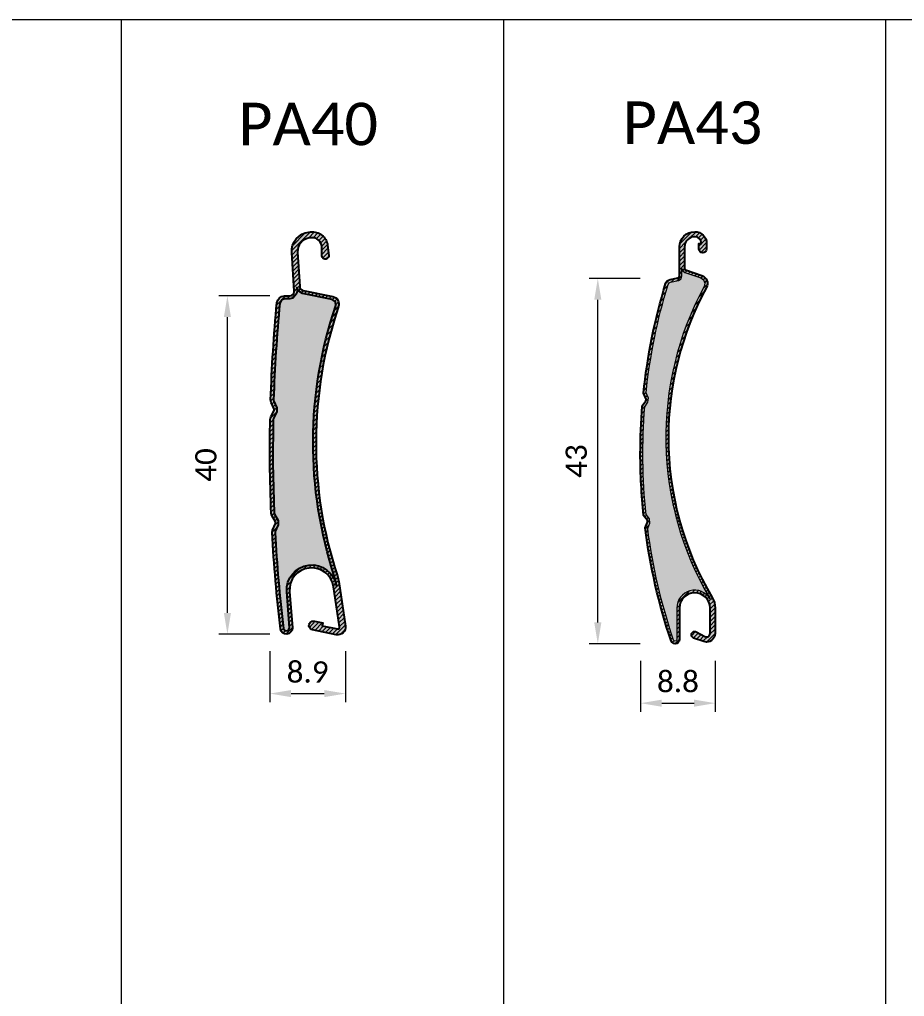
# Model space of a CAD drawing. Header units: millimetres. Extents: x 0 to 7790, y 0 to 17467.
# Drawn here: x 123.1 to 227.2, y 16808.5 to 16923.5 of the extents above; entities that cross this region are included whole.
import ezdxf

# ---------------------------------------------------------------- set-up
doc = ezdxf.new("R2010")
doc.units = ezdxf.units.MM
doc.header["$PDMODE"] = 35
doc.layers.get('0').update_dxf_attribs({"lineweight": 15})
for name, color, linetype, lineweight in [('_MB_kreskowanie_pancerz_0.09', 137, 'Continuous', 9), ('_MB_kreskowanie_profile_0.09', 7, 'Continuous', 9), ('_MB_profile_0.25', 7, 'Continuous', 25), ('_MB_ramka_0.15', 124, 'Continuous', 15), ('_MB_solid', 7, 'Continuous', 9), ('_MB_tekst_0.25', 40, 'Continuous', 25), ('_MB_wymiar_detal_0.09', 94, 'Continuous', 9)]:
    doc.layers.add(name, color=color, linetype=linetype, lineweight=lineweight)
doc.layers.add('_MB_pomocnicze_niedrukowane', color=220, linetype='Continuous', lineweight=15, plot=False)
doc.styles.add('_MB_Calibri_Light_2.5', font='calibril.ttf', dxfattribs={"height": 2.5})
doc.dimstyles.new('_MB_detal', dxfattribs={"dimscale": 10, "dimtxt": 2.5, "dimasz": 2.5, "dimexe": 1, "dimexo": 1, "dimgap": 1.25, "dimtad": 1, "dimdsep": 46, "dimtxsty": '_MB_Calibri_Light_2.5', "dimcen": -2.5, "dimclrd": 256, "dimclre": 256, "dimclrt": 40, "dimazin": 0, "dimtfac": 0.2, "dimtmove": 1, "dimatfit": 1, "dimfxl": 5, "dimfxlon": 1, "dimtolj": 1, "dimlwd": -1, "dimlwe": -1, "dimarcsym": 0})

# ---------------------------------------------------------------- blocks, each defined once
blk = doc.blocks.new('*D496')
at = {"layer": '_MB_wymiar_detal_0.09', "transparency": 16777216}
for p, q in [((152.5114309657079, 16849.17637839852), (152.5114309657079, 16843.17637839852)), ((161.3989398147974, 16849.17637839852), (161.3989398147974, 16843.17637839852)), ((155.0114309657079, 16844.17637839852), (158.8989398147974, 16844.17637839852))]:
    blk.add_line(p, q, dxfattribs=at)
for points in [[(155.0114309657079, 16844.59304506519), (155.0114309657079, 16843.75971173185), (152.5114309657079, 16844.17637839852)], [(158.8989398147974, 16844.59304506519), (158.8989398147974, 16843.75971173185), (161.3989398147974, 16844.17637839852)]]:
    blk.add_solid(points, dxfattribs=at)
at = {"layer": 'Defpoints', "color": 0, "transparency": 16777216}
for p in [(152.5114309657079, 16871.50996650798), (161.3989398147974, 16851.90135588568), (161.3989398147974, 16844.17637839852)]:
    blk.add_point(p, dxfattribs=at)
at = {"layer": '_MB_wymiar_detal_0.09', "color": 40, "transparency": 16777216, "insert": (156.9551853902526, 16846.70330147544), "char_height": 2.5, "attachment_point": 5, "style": '_MB_Calibri_Light_2.5'}
blk.add_mtext('8.9', dxfattribs=at)
blk = doc.blocks.new('*D497')
at = {"layer": '_MB_wymiar_detal_0.09', "transparency": 16777216}
for p, q in [((152.514068491038, 16890.99366918166), (146.514068491038, 16890.99366918166)), ((147.514068491038, 16853.67637839853), (147.514068491038, 16888.49366918166)), ((152.514068491038, 16851.17637839853), (146.514068491038, 16851.17637839853))]:
    blk.add_line(p, q, dxfattribs=at)
for points in [[(147.0974018243713, 16888.49366918166), (147.9307351577046, 16888.49366918166), (147.514068491038, 16890.99366918166)], [(147.0974018243713, 16853.67637839853), (147.9307351577046, 16853.67637839853), (147.514068491038, 16851.17637839853)]]:
    blk.add_solid(points, dxfattribs=at)
at = {"layer": 'Defpoints', "color": 0, "transparency": 16777216}
for p in [(147.514068491038, 16890.99366918166), (154.5429035491694, 16890.99366918166), (154.5203379976306, 16851.17637839853)]:
    blk.add_point(p, dxfattribs=at)
at = {"layer": '_MB_wymiar_detal_0.09', "color": 40, "transparency": 16777216, "insert": (144.9871454134082, 16871.08502379009), "char_height": 2.5, "attachment_point": 5, "rotation": 90, "style": '_MB_Calibri_Light_2.5'}
blk.add_mtext('40', dxfattribs=at)
blk = doc.blocks.new('-PA40')
at = {"layer": '_MB_kreskowanie_pancerz_0.09', "transparency": 33554585}
h = blk.add_hatch(color=256, dxfattribs=at)
h.dxf.hatch_style = 1
edge = h.paths.add_edge_path()
edge.add_line((1.247171620134395, -5.468389109175405), (1.208176572765296, -5.016909871084863))
edge.add_line((1.208176572765296, -5.016909871083953), (0.8434639947936375, -4.747951042237219))
edge.add_line((0.8434639947936375, -4.747951042238128), (-2.655418279735386, -3.999203565890639))
edge.add_line((-2.655418279735386, -3.999203565889729), (-3.089329515480131, -3.758127057694765))
edge.add_line((-3.089329515478312, -3.758127057694765), (-3.314602619073412, -3.315804921570816))
edge.add_line((-3.314602619075231, -3.315804921570816), (-3.292998279734093, -3.727903565865745))
edge.add_line((-3.292998279734093, -3.727903565865745), (-3.344319683665162, -4.066610605488677))
edge.add_line((-3.344319683663343, -4.066610605488677), (-3.575294295829735, -4.310001855785686))
edge.add_line((-3.575294295831554, -4.31000185578614), (-3.806268907997946, -4.553393106083149))
edge.add_line((-3.806268907997946, -4.553393106083604), (-4.14182727973639, -4.622363565894375))
edge.add_line((-4.14182727973639, -4.622363565894375), (-4.77792727974338, -4.622368565894249))
edge.add_line((-4.77792727974338, -4.622368565893339), (-5.145856706540144, -4.763559327423536))
edge.add_line((-5.145856706541963, -4.763559327423536), (-5.324884983579949, -5.114637339081035))
edge.add_arc((173.3326985460553, -23.97174422324315), 179.6500003692964, 173.9748035631863, 177.6217036117138)
edge.add_line((-6.16255506633388, -16.51677518829365), (-6.131352644697472, -16.6764203777584))
edge.add_line((-6.131352644699291, -16.67642037775749), (-5.78011627973865, -17.44727156589397))
edge.add_line((-5.780116279736831, -17.44727156589397), (-5.788702621399352, -17.6925411238376))
edge.add_line((-5.788702621401171, -17.69254112383805), (-5.797288963063693, -17.93781068178168))
edge.add_line((-5.797288963061874, -17.93781068178123), (-6.201667119254125, -18.6823882703975))
edge.add_line((-6.201667119254125, -18.6823882703975), (-6.243956599490048, -18.83942966805706))
edge.add_arc((175.026522697859, -24.00039850890789), 181.3439336290791, 178.3691670378985, 179.9939354122008)
edge.add_arc((173.3360783524913, -23.98117513358193), 179.6534882678601, 180.0000091402004, 181.8677726503278)
edge.add_line((-6.221961228677173, -29.83662290279972), (-6.191319279741947, -29.94864256588608))
edge.add_line((-6.191319279741947, -29.94864256588517), (-5.77255877396783, -30.71259821963395))
edge.add_line((-5.77255877396783, -30.71259821963395), (-5.763018026855207, -30.95783289276415))
edge.add_line((-5.763018026853388, -30.95783289276551), (-5.753477466067125, -31.20306797907551))
edge.add_line((-5.753477466067125, -31.20306797907415), (-6.111497145378962, -31.9969752679508))
edge.add_line((-6.111497145380781, -31.99697526795171), (-6.133342521648956, -32.11106145046664))
edge.add_arc((173.3325574054434, -23.98133714804135), 179.6499419812727, 182.593699800166, 186.2143261239107)
edge.add_line((-5.261748752554922, -43.42807111078491), (-5.056958985370715, -43.71194804685834))
edge.add_line((-5.05695898536942, -43.7119480468582), (-4.882604960537352, -43.69671929732832))
edge.add_line((-4.882604960539538, -43.69671929732976), (-4.708250935098055, -43.68149054774666))
edge.add_line((-4.708250935096657, -43.68149054774494), (-4.555776518709028, -43.36640878704615))
edge.add_line((-4.555776518709536, -43.36640878704657), (-4.835558642616888, -39.1195694510443))
edge.add_arc((-1.891939279739745, -38.92564356589537), 2.95000037329343, 8.520843529482079, 183.7692039379327, ccw=False)
edge.add_line((1.025499067893179, -38.48854438929175), (0.9545046032380924, -38.00061956201444))
edge.add_arc((-2.865738674296153, -38.56250850834658), 3.861344051955426, 8.367184816592141, 17.45280807731089)
edge.add_arc((48.77857672026585, -22.07826656589805), 50.34999999920794, 160.7380022303943, 197.721600625842, ccw=False)
at = {"layer": '_MB_kreskowanie_profile_0.09', "transparency": 33554687}
h = blk.add_hatch(dxfattribs=at)
h.set_pattern_fill('JIS_WOOD', color=256, scale=0.5)
h.set_pattern_definition([(45.00000000000001, (0.1046649584332044, -0.007421974712087831), (-0.2499999995804921, 0.2499999995804922), [])])
edge = h.paths.add_edge_path(flags=16)
edge.add_line((-3.089329515478312, -3.758127057694765), (-3.314602619073412, -3.315804921570816))
edge.add_line((-3.314602619075231, -3.315804921570816), (-3.292998279734093, -3.727903565898487))
edge.add_line((-3.292998279734093, -3.727903565898487), (-3.344319683665162, -4.066610605488677))
edge.add_line((-3.344319683663343, -4.066610605488677), (-3.806268907996127, -4.553393106082694))
edge.add_line((-3.806268907997946, -4.553393106083604), (-4.14182727973639, -4.622363565894375))
edge.add_line((-4.14182727973639, -4.622363565894375), (-4.777927279739743, -4.622368565894249))
edge.add_line((-4.777927279739743, -4.622368565893339), (-5.145856706540144, -4.763559327423536))
edge.add_line((-5.145856706541963, -4.763559327423536), (-5.324884983579977, -5.114637339081128))
edge.add_arc((173.3326985460517, -23.97174422324224), 179.6500003692924, 173.9748035631864, 177.6217036117139)
edge.add_line((-6.16255506633388, -16.51677518829365), (-6.131352644697472, -16.6764203777584))
edge.add_line((-6.131352644699291, -16.67642037775749), (-5.78011627973865, -17.44727156589397))
edge.add_line((-5.780116279736831, -17.44727156589397), (-5.797288963061874, -17.93781068178123))
edge.add_line((-5.797288963061874, -17.93781068178123), (-6.201667279736284, -18.68238856589323))
edge.add_line((-6.201667279736284, -18.68238856589323), (-6.24395659948641, -18.83942966805625))
edge.add_line((-6.243956599488229, -18.83942966805625), (-6.317409915363896, -23.98120379292686))
edge.add_line((-6.317409915362077, -23.98120379292686), (-6.221961228671717, -29.8366229027979))
edge.add_line((-6.221961228673536, -29.83662290279881), (-6.191319279738309, -29.94864256589517))
edge.add_line((-6.191319279738309, -29.94864256589426), (-5.77255877396783, -30.71259821963395))
edge.add_line((-5.77255877396783, -30.71259821963395), (-5.753477279742583, -31.20306756589434))
edge.add_line((-5.753477279742583, -31.20306756589434), (-6.111497145380781, -31.99697526795626))
edge.add_line((-6.111497145380781, -31.99697526795717), (-6.133342521648956, -32.11106145046688))
edge.add_arc((173.332557415104, -23.98133714729738), 179.6499419909556, 182.5936998002637, 186.2143261238132)
edge.add_line((-5.261748752554922, -43.42807111078491), (-5.056958985371239, -43.7119480468582))
edge.add_line((-5.05695898536942, -43.7119480468582), (-4.708250935094838, -43.68149054774494))
edge.add_line((-4.708250935096657, -43.68149054774494), (-4.555776518709536, -43.36640878704657))
edge.add_line((-4.555776518709536, -43.36640878704657), (-4.835558669687089, -39.11956904012095))
edge.add_arc((-1.891939279739745, -38.92564356589537), 2.950000373292716, 8.520843529483614, 183.7691959395585, ccw=False)
edge.add_line((1.025499067893179, -38.48854438929175), (0.956223720260823, -38.01243456589418))
edge.add_line((0.956223720262642, -38.01243456589418), (0.899328461229743, -37.70562616370444))
edge.add_line((0.899328461227924, -37.70562616370444), (0.8178457202611753, -37.40441356589417))
edge.add_arc((48.77857672026221, -22.07826656590078), 50.34999999920398, 160.73800223039, 197.7216006263361, ccw=False)
edge.add_line((1.247171620134395, -5.468389109175405), (1.208176572765296, -5.016909871084863))
edge.add_line((1.208176572765296, -5.016909871083953), (0.8434639947936375, -4.747951042237219))
edge.add_line((0.8434639947936375, -4.747951042238128), (-2.655418279735386, -3.999203565890639))
edge.add_line((-2.655418279735386, -3.999203565889729), (-3.089329515480131, -3.758127057694765))
edge = h.paths.add_edge_path()
edge.add_arc((-1.584027279741349, 0.9207424341075239), 2.299999955524914, 96.00079000624629, 183.0009900062469, ccw=False)
edge.add_line((-1.82447427974148, 3.20813943410667), (-1.625576994292715, 3.229048097573468))
edge.add_arc((-1.437394279741056, 1.438911434107467), 1.800000557761376, 6.0005987685257764, 96.00100571509319, ccw=False)
edge.add_line((0.3527437202592409, 1.627081434106913), (0.4781902299055218, 0.4336559384892096))
edge.add_arc((0.08038172026135726, 0.3918404341075075), 0.4000001834412311, -179.03967821352933, 6.000590502323007, ccw=False)
edge.add_line((-0.3195622797411488, 0.385136434107153), (-0.3375022318377887, 1.455312286529988))
edge.add_arc((-1.437375279740081, 1.438547434106113), 1.100000809899194, 0.8732652464585171, 95.92069094432789)
edge.add_line((-1.550842279741119, 2.532680434106624), (-1.749780393076435, 2.512049527135787))
edge.add_arc((-1.58473227973991, 0.9205844341058764), 1.600000631889946, 95.92088033522079, 182.9208777118708)
edge.add_line((-3.182654279740746, 0.8390534341060629), (-2.976898471692039, -3.193501151738929))
edge.add_arc((-2.477548279739494, -3.168022565894717), 0.4999997725398149, 182.9208972174424, 257.921121718757)
edge.add_line((-2.582177279738971, -3.656952565894244), (0.9167041243163112, -4.405699998994351))
edge.add_arc((0.7283715336270689, -5.285774334083726), 0.8999999999997318, -19.263400220045014, 77.92110186162512, ccw=False)
edge.add_arc((48.77857672026403, -22.07826656589168), 50.00000013588753, 160.7365997799677, 197.7215996958464)
edge.add_arc((-2.898348083255769, -38.56992793645077), 4.244673640497148, 8.204283562065427, 17.43850551134568, ccw=False)
edge.add_line((1.30288372026007, -37.96420056589432), (2.033282292844888, -43.21363055619531))
edge.add_arc((1.141869720260729, -43.33766056589411), 0.8999998988159781, -102.07866575120022, 7.921205932331418, ccw=False)
edge.add_line((0.9535407202583883, -44.21773556589505), (-1.827203279741298, -43.62267756589517))
edge.add_arc((-1.724206459157358, -43.10783183745025), 0.5250471113604176, 77.15570588420678, 258.6871061494441, ccw=False)
edge.add_line((-1.60748727974169, -42.59592256589531), (-0.6296252797383203, -42.80517456589496))
edge.add_line((-0.6296252797383204, -42.80517456589496), (-0.702448526308217, -43.1454873674702))
edge.add_line((-0.702448526306398, -43.14548736747111), (1.109672720260278, -43.53069856589627))
edge.add_arc((1.151258720257829, -43.33507056589588), 0.1999992744487775, 257.9988833376997, 367.9988987140758)
edge.add_line((1.349312150488913, -43.30723985347322), (0.6827647202608204, -38.56384256589536))
edge.add_arc((-1.891939279739745, -38.92564356589537), 2.600000125234573, 7.998907805961252, 183.7692078059618)
edge.add_line((-4.486315452490089, -39.09656145692952), (-4.206533693482925, -43.34340073294425))
edge.add_arc((-4.909420630367094, -43.38970689323651), 0.7044106093198149, -173.78567500693396, 3.7691967321895277, ccw=False)
edge.add_arc((173.3655796377916, -23.97880424195864), 180.0330443027295, 182.5940293491664, 186.2139898667032, ccw=False)
edge.add_line((-6.482983279738619, -32.12689956589838), (-6.430555279739565, -31.85309356589369))
edge.add_line((-6.430555279739565, -31.8530935658946), (-6.072535279739895, -31.05918556589495))
edge.add_line((-6.072535279739895, -31.05918556589404), (-6.079474279738861, -30.88083356589505))
edge.add_line((-6.079474279737042, -30.88083356589505), (-6.498234279737517, -30.11687756589436))
edge.add_line((-6.498234279737517, -30.11687756589436), (-6.571774309606553, -29.84803065018878))
edge.add_arc((173.3325897199575, -23.98120356594609), 179.9999996025517, 180.0000001617131, 181.8677998700856, ccw=False)
edge.add_arc((157.0442824929996, -23.74350584380591), 163.7118649363262, 178.2799173260247, 180.0831895121181, ccw=False)
edge.add_line((-6.593813948906245, -18.8294328081729), (-6.509235279741915, -18.51534956589421))
edge.add_line((-6.509235279740096, -18.51534956589512), (-6.104856279740488, -17.77077156589803))
edge.add_line((-6.104856279742307, -17.77077156589803), (-6.098611279741817, -17.59239356589842))
edge.add_line((-6.098611279739998, -17.59239356589751), (-6.449848851782008, -16.82154275112953))
edge.add_line((-6.449848851783827, -16.82154275112953), (-6.512254039598702, -16.50225123460223))
edge.add_arc((173.3326977202778, -23.97175556588263), 180.0000004679631, 173.9747999378639, 177.6217000187186, ccw=False)
edge.add_arc((-4.782487460086486, -5.167297021006561), 0.8949400632320667, 89.70817528894628, 174.2670257698509, ccw=False)
edge.add_line((-4.777929279738601, -4.272368565893885), (-4.141829349595355, -4.272364536302121))
edge.add_arc((-4.14183327974024, -3.772363565893102), 0.5000009704243423, 270.0004503604403, 357.000577060119)
edge.add_line((-3.642517279738968, -3.798526565893553), (-3.642518279739306, -3.746226565893267))
edge.add_line((-3.642518279741125, -3.746226565894176), (-3.880873056108612, 0.8003294987775007))
at = {"layer": '_MB_solid', "transparency": 33554687}
h = blk.add_hatch(color=256, dxfattribs=at)
h.dxf.hatch_style = 1
edge = h.paths.add_edge_path(flags=16)
edge.add_line((-3.089329515478312, -3.758127057694765), (-3.314602619073412, -3.315804921570816))
edge.add_line((-3.314602619075231, -3.315804921570816), (-3.292998279734093, -3.727903565898487))
edge.add_line((-3.292998279734093, -3.727903565898487), (-3.344319683665162, -4.066610605488677))
edge.add_line((-3.344319683663343, -4.066610605488677), (-3.806268907996127, -4.553393106082694))
edge.add_line((-3.806268907997946, -4.553393106083604), (-4.14182727973639, -4.622363565894375))
edge.add_line((-4.14182727973639, -4.622363565894375), (-4.777927279739743, -4.622368565894249))
edge.add_line((-4.777927279739743, -4.622368565893339), (-5.145856706540144, -4.763559327423536))
edge.add_line((-5.145856706541963, -4.763559327423536), (-5.324884983579977, -5.114637339081128))
edge.add_arc((173.3326985460517, -23.97174422324224), 179.6500003692924, 173.9748035631864, 177.6217036117139)
edge.add_line((-6.16255506633388, -16.51677518829365), (-6.131352644697472, -16.6764203777584))
edge.add_line((-6.131352644699291, -16.67642037775749), (-5.78011627973865, -17.44727156589397))
edge.add_line((-5.780116279736831, -17.44727156589397), (-5.797288963061874, -17.93781068178123))
edge.add_line((-5.797288963061874, -17.93781068178123), (-6.201667279736284, -18.68238856589323))
edge.add_line((-6.201667279736284, -18.68238856589323), (-6.24395659948641, -18.83942966805625))
edge.add_line((-6.243956599488229, -18.83942966805625), (-6.317409915363896, -23.98120379292686))
edge.add_line((-6.317409915362077, -23.98120379292686), (-6.221961228671717, -29.8366229027979))
edge.add_line((-6.221961228673536, -29.83662290279881), (-6.191319279738309, -29.94864256589517))
edge.add_line((-6.191319279738309, -29.94864256589426), (-5.77255877396783, -30.71259821963395))
edge.add_line((-5.77255877396783, -30.71259821963395), (-5.753477279742583, -31.20306756589434))
edge.add_line((-5.753477279742583, -31.20306756589434), (-6.111497145380781, -31.99697526795626))
edge.add_line((-6.111497145380781, -31.99697526795717), (-6.133342521648956, -32.11106145046688))
edge.add_arc((173.332557415104, -23.98133714729738), 179.6499419909556, 182.5936998002637, 186.2143261238132)
edge.add_line((-5.261748752554922, -43.42807111078491), (-5.056958985371239, -43.7119480468582))
edge.add_line((-5.05695898536942, -43.7119480468582), (-4.708250935094838, -43.68149054774494))
edge.add_line((-4.708250935096657, -43.68149054774494), (-4.555776518709536, -43.36640878704657))
edge.add_line((-4.555776518709536, -43.36640878704657), (-4.835558669687089, -39.11956904012095))
edge.add_arc((-1.891939279739745, -38.92564356589537), 2.950000373292716, 8.520843529483614, 183.7691959395585, ccw=False)
edge.add_line((1.025499067893179, -38.48854438929175), (0.956223720260823, -38.01243456589418))
edge.add_line((0.956223720262642, -38.01243456589418), (0.899328461229743, -37.70562616370444))
edge.add_line((0.899328461227924, -37.70562616370444), (0.8178457202611753, -37.40441356589417))
edge.add_arc((48.77857672026221, -22.07826656590078), 50.34999999920398, 160.73800223039, 197.7216006263361, ccw=False)
edge.add_line((1.247171620134395, -5.468389109175405), (1.208176572765296, -5.016909871084863))
edge.add_line((1.208176572765296, -5.016909871083953), (0.8434639947936375, -4.747951042237219))
edge.add_line((0.8434639947936375, -4.747951042238128), (-2.655418279735386, -3.999203565890639))
edge.add_line((-2.655418279735386, -3.999203565889729), (-3.089329515480131, -3.758127057694765))
edge = h.paths.add_edge_path()
edge.add_arc((-1.584027279741349, 0.9207424341075239), 2.299999955524914, 96.00079000624629, 183.0009900062469, ccw=False)
edge.add_line((-1.82447427974148, 3.20813943410667), (-1.625576994292715, 3.229048097573468))
edge.add_arc((-1.437394279741056, 1.438911434107467), 1.800000557761376, 6.0005987685257764, 96.00100571509319, ccw=False)
edge.add_line((0.3527437202592409, 1.627081434106913), (0.4781902299055218, 0.4336559384892096))
edge.add_arc((0.08038172026135726, 0.3918404341075075), 0.4000001834412311, -179.03967821352933, 6.000590502323007, ccw=False)
edge.add_line((-0.3195622797411488, 0.385136434107153), (-0.3375022318377887, 1.455312286529988))
edge.add_arc((-1.437375279740081, 1.438547434106113), 1.100000809899194, 0.8732652464585171, 95.92069094432789)
edge.add_line((-1.550842279741119, 2.532680434106624), (-1.749780393076435, 2.512049527135787))
edge.add_arc((-1.58473227973991, 0.9205844341058764), 1.600000631889946, 95.92088033522079, 182.9208777118708)
edge.add_line((-3.182654279740746, 0.8390534341060629), (-2.976898471692039, -3.193501151738929))
edge.add_arc((-2.477548279739494, -3.168022565894717), 0.4999997725398149, 182.9208972174424, 257.921121718757)
edge.add_line((-2.582177279738971, -3.656952565894244), (0.9167041243163112, -4.405699998994351))
edge.add_arc((0.7283715336270689, -5.285774334083726), 0.8999999999997318, -19.263400220045014, 77.92110186162512, ccw=False)
edge.add_arc((48.77857672026403, -22.07826656589168), 50.00000013588753, 160.7365997799677, 197.7215996958464)
edge.add_arc((-2.898348083255769, -38.56992793645077), 4.244673640497148, 8.204283562065427, 17.43850551134568, ccw=False)
edge.add_line((1.30288372026007, -37.96420056589432), (2.033282292844888, -43.21363055619531))
edge.add_arc((1.141869720260729, -43.33766056589411), 0.8999998988159781, -102.07866575120022, 7.921205932331418, ccw=False)
edge.add_line((0.9535407202583883, -44.21773556589505), (-1.827203279741298, -43.62267756589517))
edge.add_arc((-1.724206459157358, -43.10783183745025), 0.5250471113604176, 77.15570588420678, 258.6871061494441, ccw=False)
edge.add_line((-1.60748727974169, -42.59592256589531), (-0.6296252797383203, -42.80517456589496))
edge.add_line((-0.6296252797383204, -42.80517456589496), (-0.702448526308217, -43.1454873674702))
edge.add_line((-0.702448526306398, -43.14548736747111), (1.109672720260278, -43.53069856589627))
edge.add_arc((1.151258720257829, -43.33507056589588), 0.1999992744487775, 257.9988833376997, 367.9988987140758)
edge.add_line((1.349312150488913, -43.30723985347322), (0.6827647202608204, -38.56384256589536))
edge.add_arc((-1.891939279739745, -38.92564356589537), 2.600000125234573, 7.998907805961252, 183.7692078059618)
edge.add_line((-4.486315452490089, -39.09656145692952), (-4.206533693482925, -43.34340073294425))
edge.add_arc((-4.909420630367094, -43.38970689323651), 0.7044106093198149, -173.78567500693396, 3.7691967321895277, ccw=False)
edge.add_arc((173.3655796377916, -23.97880424195864), 180.0330443027295, 182.5940293491664, 186.2139898667032, ccw=False)
edge.add_line((-6.482983279738619, -32.12689956589838), (-6.430555279739565, -31.85309356589369))
edge.add_line((-6.430555279739565, -31.8530935658946), (-6.072535279739895, -31.05918556589495))
edge.add_line((-6.072535279739895, -31.05918556589404), (-6.079474279738861, -30.88083356589505))
edge.add_line((-6.079474279737042, -30.88083356589505), (-6.498234279737517, -30.11687756589436))
edge.add_line((-6.498234279737517, -30.11687756589436), (-6.571774309606553, -29.84803065018878))
edge.add_arc((173.3325897199575, -23.98120356594609), 179.9999996025517, 180.0000001617131, 181.8677998700856, ccw=False)
edge.add_arc((157.0442824929996, -23.74350584380591), 163.7118649363262, 178.2799173260247, 180.0831895121181, ccw=False)
edge.add_line((-6.593813948906245, -18.8294328081729), (-6.509235279741915, -18.51534956589421))
edge.add_line((-6.509235279740096, -18.51534956589512), (-6.104856279740488, -17.77077156589803))
edge.add_line((-6.104856279742307, -17.77077156589803), (-6.098611279741817, -17.59239356589842))
edge.add_line((-6.098611279739998, -17.59239356589751), (-6.449848851782008, -16.82154275112953))
edge.add_line((-6.449848851783827, -16.82154275112953), (-6.512254039598702, -16.50225123460223))
edge.add_arc((173.3326977202778, -23.97175556588263), 180.0000004679631, 173.9747999378639, 177.6217000187186, ccw=False)
edge.add_arc((-4.782487460086486, -5.167297021006561), 0.8949400632320667, 89.70817528894628, 174.2670257698509, ccw=False)
edge.add_line((-4.777929279738601, -4.272368565893885), (-4.141829349595355, -4.272364536302121))
edge.add_arc((-4.14183327974024, -3.772363565893102), 0.5000009704243423, 270.0004503604403, 357.000577060119)
edge.add_line((-3.642517279738968, -3.798526565893553), (-3.642518279739306, -3.746226565893267))
edge.add_line((-3.642518279741125, -3.746226565894176), (-3.880873056108612, 0.8003294987775007))
at = {"layer": '_MB_profile_0.25'}
blk.add_line((-5.753477279742583, -31.20306756589434), (-5.753477279742583, -31.20306756589434), dxfattribs=at)
blk.add_lwpolyline([(-3.880873085014173, 0.8003300501613921, -0.3989605575396119), (-1.82447427974148, 3.20813943410667), (-1.625576994292715, 3.229048097573468, -0.4142156426655476), (0.3527437202592409, 1.627081434106913), (0.4781902299073408, 0.4336559384892098, -1.044981133800043), (-0.3195622797411488, 0.385136434107153), (-0.3375022318377887, 1.455312286529988, 0.4402575513030582), (-1.550842279741119, 2.532680434106624), (-1.749780393076435, 2.512049527135787, 0.3989595327052674), (-3.182654279740746, 0.8390534341060629), (-2.976898471692039, -3.193501151739838, 0.3394553513107842), (-2.582177279738971, -3.656952565894244), (0.9167041243163112, -4.405699998993441, -0.4514359071060854), (1.577982232105569, -5.582694628155878, 0.162793156324238), (1.151236720263114, -37.29787556589417, -0.04031371216731348), (1.30288372026007, -37.96420056589432), (2.033282292844888, -43.21363055619531, -0.5205663389421438), (0.9535407202583883, -44.21773556589505), (-1.827203279741298, -43.62267756589608, -1.013454088778324), (-1.60748727974169, -42.59592256589531), (-0.6296252797383204, -42.80517456589496), (-0.702448526306398, -43.14548736747111), (1.109672720258459, -43.53069856589536, 0.5205671358251359), (1.349312150488913, -43.30723985347322), (0.6827647202608205, -38.56384256589536, 0.9637537336760367), (-4.486315452490089, -39.09656145692952), (-4.206533693484744, -43.34340073294425, -0.9788866850487007), (-5.609692074403938, -43.46595786824855, -0.01579637112409519), (-6.482983279738619, -32.12689956589838), (-6.430555279739565, -31.8530935658946), (-6.072535279739895, -31.05918556589404), (-6.079474279737042, -30.88083356589505), (-6.498234279737517, -30.11687756589436), (-6.571774309606553, -29.84803065018878, -0.008149994109932108), (-6.667409882595166, -23.98120407398255, -0.007868421616603552), (-6.593813948906245, -18.8294328081729), (-6.509235279740096, -18.51534956589512), (-6.104856279742307, -17.77077156589803), (-6.098611279739998, -17.59239356589751), (-6.449848851783827, -16.82154275112953), (-6.512254039596883, -16.50225123460223, -0.01591394669339861), (-5.672951253081919, -5.07789931328989, -0.3866644158595039), (-4.777929279738601, -4.272368565893885), (-4.141829349597174, -4.272364536302121, 0.3989601867990035), (-3.642517279738968, -3.798526565893553), (-3.642518279741125, -3.746226565894176), (-3.880873056108612, 0.8003294987775007)], format="xyb", dxfattribs=at)
blk.add_lwpolyline([(-3.089329515478312, -3.758127057694765), (-3.314602619075231, -3.315804921570816), (-3.292998279734093, -3.727903565898487), (-3.344319683663343, -4.066610605488677), (-3.806268907997946, -4.553393106083604), (-4.14182727973639, -4.622363565894375), (-4.777927279739743, -4.622368565893339), (-5.145856706541963, -4.763559327423536), (-5.324884983578158, -5.114637339081128, 0.01591394655230928), (-6.16255506633388, -16.51677518829365), (-6.131352644699291, -16.67642037775749), (-5.780116279736831, -17.44727156589397), (-5.797288963061874, -17.93781068178123), (-6.201667279736284, -18.68238856589323), (-6.243956599488229, -18.83942966805625), (-6.317409915362077, -23.98120379292686), (-6.221961228673536, -29.83662290279881), (-6.191319279738309, -29.94864256589426), (-5.77255877396783, -30.71259821963395), (-5.753477279742583, -31.20306756589434), (-6.111497145380781, -31.99697526795717), (-6.133342521650775, -32.11106145046506, 0.01579927697590655), (-5.261748752554922, -43.42807111078491), (-5.05695898536942, -43.7119480468582), (-4.708250935096657, -43.68149054774494), (-4.555776518709536, -43.36640878704657), (-4.835558669687089, -39.11956904012095, -0.9593705988742515), (1.025499067893179, -38.48854438929175), (0.956223720262642, -38.01243456589418), (0.899328461227924, -37.70562616370444), (0.8178457202611753, -37.40441356589417, -0.1627868789812572), (1.247171620134395, -5.468389109175405), (1.208176572765296, -5.016909871083953), (0.8434639947936375, -4.747951042238128), (-2.655418279735386, -3.999203565889729)], format="xyb", close=True, dxfattribs=at)
blk = doc.blocks.new('*D502')
at = {"layer": '_MB_wymiar_detal_0.09', "transparency": 16777216}
for p, q in [((196.1235041441109, 16848.04693792358), (196.1235041441109, 16842.04693792358)), ((204.9205935624927, 16848.04693792358), (204.9205935624927, 16842.04693792358)), ((198.6235041441109, 16843.04693792358), (202.4205935624927, 16843.04693792358))]:
    blk.add_line(p, q, dxfattribs=at)
for points in [[(198.6235041441109, 16843.46360459025), (198.6235041441109, 16842.63027125691), (196.1235041441109, 16843.04693792358)], [(202.4205935624927, 16843.46360459025), (202.4205935624927, 16842.63027125691), (204.9205935624927, 16843.04693792358)]]:
    blk.add_solid(points, dxfattribs=at)
at = {"layer": 'Defpoints', "color": 0, "transparency": 16777216}
for p in [(196.1235041441109, 16871.76912160517), (204.9205935624927, 16852.20996414522), (204.9205935624927, 16843.04693792358)]:
    blk.add_point(p, dxfattribs=at)
at = {"layer": '_MB_wymiar_detal_0.09', "color": 40, "transparency": 16777216, "insert": (200.5220488533091, 16845.5738610005), "char_height": 2.5, "attachment_point": 5, "style": '_MB_Calibri_Light_2.5'}
blk.add_mtext('8.8', dxfattribs=at)
blk = doc.blocks.new('*D503')
at = {"layer": '_MB_wymiar_detal_0.09', "transparency": 16777216}
for p, q in [((196.0942464561178, 16893.04210668405), (190.0942464561178, 16893.04210668405)), ((191.0942464561178, 16852.54693792359), (191.0942464561178, 16890.54210668405)), ((196.0942464561178, 16850.04693792359), (190.0942464561178, 16850.04693792359))]:
    blk.add_line(p, q, dxfattribs=at)
for points in [[(190.6775797894511, 16890.54210668405), (191.5109131227844, 16890.54210668405), (191.0942464561178, 16893.04210668405)], [(190.6775797894511, 16852.54693792359), (191.5109131227844, 16852.54693792359), (191.0942464561178, 16850.04693792359)]]:
    blk.add_solid(points, dxfattribs=at)
at = {"layer": 'Defpoints', "color": 0, "transparency": 16777216}
for p in [(191.0942464561178, 16893.04210668405), (200.2025310633768, 16893.04210668405), (200.219741346155, 16850.04693792359)]:
    blk.add_point(p, dxfattribs=at)
at = {"layer": '_MB_wymiar_detal_0.09', "color": 40, "transparency": 16777216, "insert": (188.567323378502, 16871.54452230381), "char_height": 2.5, "attachment_point": 5, "rotation": 90, "style": '_MB_Calibri_Light_2.5'}
blk.add_mtext('43', dxfattribs=at)
blk = doc.blocks.new('-PA43')
at = {"layer": '_MB_kreskowanie_pancerz_0.09', "transparency": 33554585}
h = blk.add_hatch(color=256, dxfattribs=at)
h.dxf.hatch_style = 1
edge = h.paths.add_edge_path()
edge.add_line((0.3891883273918211, -3.986209835590671), (0.4683769431210631, -3.601227402630627))
edge.add_line((0.4683769431212568, -3.601227402630684), (0.3959533704795496, -3.415060063770125))
edge.add_line((0.3959533704801288, -3.415060063770397), (0.3235297971398661, -3.228892723114177))
edge.add_line((0.3235297971386899, -3.228892723113859), (-0.001395183151947588, -2.996432888584434))
edge.add_line((-0.001395183151544188, -2.996432888584422), (-1.892076952257412, -2.345418947537837))
edge.add_line((-1.892076952257412, -2.345418947537837), (-2.136350634207702, -2.16301113758982))
edge.add_line((-2.136350634207702, -2.16301113758982), (-2.229292875026658, -1.872659659728924))
edge.add_line((-2.229292875026658, -1.872659659728924), (-2.229292875026658, -2.795884596636824))
edge.add_line((-2.229292875026658, -2.795884596636824), (-2.340719894300491, -3.110544792160908))
edge.add_line((-2.340719894300491, -3.110544792160908), (-2.625337029616276, -3.284958397002811))
edge.add_line((-2.625337029616276, -3.284958397002811), (-3.56440978615683, -3.484564473291357))
edge.add_line((-3.56440978615683, -3.484564473291357), (-3.751666285957981, -3.581082292338579))
edge.add_line((-3.751666285957981, -3.581082292338579), (-3.863913552269871, -3.759355221075563))
edge.add_arc((61.60954966137615, -23.6867429709564), 68.43884253640393, 163.0719410718769, 173.9966929747033)
edge.add_line((-6.453964714497488, -16.5290073983042), (-6.179346405975593, -17.13776390900694))
edge.add_line((-6.179346405975593, -17.13776390900694), (-6.202197758311703, -17.38360827164666))
edge.add_line((-6.20219775831174, -17.38360827164706), (-6.225049110647925, -17.62945263428759))
edge.add_line((-6.225049110647888, -17.62945263428719), (-6.607161823334508, -18.17716567913974))
edge.add_arc((61.60954966137251, -23.68674297094276), 68.43884253640009, 175.3824833092933, 185.9944854726979)
edge.add_line((-6.455065949505297, -30.83399905041551), (-6.059901856691795, -31.37237163928876))
edge.add_line((-6.059901856691795, -31.37237163928876), (-6.031149383059487, -31.61759588402391))
edge.add_line((-6.031149383059528, -31.61759588402401), (-6.002396909427302, -31.86282012875846))
edge.add_line((-6.002396909427262, -31.86282012875836), (-6.262307299270134, -32.47800001623263))
edge.add_arc((61.60954966136887, -23.6867429709373), 68.43884253639764, 187.3802758072827, 198.6939507161825)
edge.add_line((-3.218741699767634, -45.62228050521026), (-3.089558418290625, -45.74888203691573))
edge.add_line((-3.089558418290835, -45.74888203691535), (-3.000320981421059, -45.73419371076411))
edge.add_line((-3.000320981420373, -45.73419371076488), (-2.911083545132967, -45.71950538470951))
edge.add_line((-2.911083545133806, -45.71950538470901), (-2.829292875025566, -45.5581779092853))
edge.add_line((-2.829292875025203, -45.5581779092854), (-2.829292875025203, -41.85817791492173))
edge.add_arc((-0.7292928693896101, -41.85817791492173), 2.100000005636181, 30.63901887745368, 180.0000000000029, ccw=False)
edge.add_arc((33.16762384751746, -21.78042692599593), 37.2969167225313, 151.5040788912494, 210.6390188774508, ccw=False)
at = {"layer": '_MB_kreskowanie_profile_0.09', "transparency": 33554687}
h = blk.add_hatch(dxfattribs=at)
h.set_pattern_fill('JIS_WOOD', color=256, scale=0.5)
h.set_pattern_definition([(45, (-0.7292928750266583, 0.6421585967245846), (-0.2499999995804921, 0.2499999995804921), [])])
edge = h.paths.add_edge_path()
edge.add_arc((-0.2292928824772389, -3.658295896879281), 0.9999999999997325, 331.5195915350177, 430.9999999999887)
edge.add_line((0.09627527198063035, -2.712777321280555), (-1.794406506129235, -2.06176337477973))
edge.add_arc((-1.729292875026658, -1.872659659732562), 0.1999999999999217, 180.0000000000537, 250.9999999362623, ccw=False)
edge.add_line((-1.929292875027386, -1.872659659732562), (-1.929292875027386, 0.6421585967245833))
edge.add_arc((-0.7292928750266583, 0.6421585967245846), 1.20000000000027, 89.99999999997812, 179.9999999999785, ccw=False)
edge.add_arc((-0.7292928750266583, 1.042158596724221), 0.7999999999997272, -3.26281224261038e-11, 89.99999999996737, ccw=False)
edge.add_line((0.07070712497261411, 1.042158596724221), (-0.2292928750266583, 1.042158596724221))
edge.add_line((-0.2292928750266583, 1.042158596724221), (-0.2292928750266583, 0.3921585967245845))
edge.add_arc((0.2207071249722503, 0.3921585967236751), 0.44999999999927, 179.9999999999302, 269.9999999992592)
edge.add_arc((0.2207071249740693, 0.3921585967264036), 0.4500000000012763, 269.9999999991434, 359.9999999998143)
edge.add_line((0.6707071249747969, 0.3921585967245846), (0.6707071249747971, 1.042158596724221))
edge.add_arc((-0.7292928750266583, 1.042158596724221), 1.400000000000942, 1.623900347363279e-11, 90.00000000002098)
edge.add_arc((-0.7292928750266583, 0.6421585967254941), 1.799999999999724, 90.00000000001437, 180.0000000000146)
edge.add_line((-2.529292875025931, 0.6421585967245846), (-2.529292875025931, -2.795884596635915))
edge.add_arc((-2.729292875026658, -2.795884596635005), 0.2000000000010189, 281.99999999977314, 359.99999999977075, ccw=False)
edge.add_line((-2.68771053686396, -2.991514116783037), (-3.626783293404515, -3.191120193070674))
edge.add_arc((-3.481245109831434, -3.875823513583782), 0.6999999999993568, 102.0000000001287, 163.0719410723893)
edge.add_arc((61.60954966137433, -23.68674297093821), 68.73884253639767, 163.0719410722976, 174.0644294150713)
edge.add_line((-6.760770836861411, -16.5784556798726), (-6.452808785323214, -17.26112649279912))
edge.add_line((-6.452808785323214, -17.26112649279912), (-6.461949326258, -17.35946423785533))
edge.add_line((-6.461949326258036, -17.35946423785572), (-6.471089867192895, -17.4578019829127))
edge.add_line((-6.471089867192859, -17.45780198291231), (-6.899598132180472, -18.07201752394666))
edge.add_arc((61.60954966136705, -23.68674297094731), 68.73884253639542, 175.3147468689356, 179.9999999995523)
edge.add_arc((61.60954966137433, -23.68674297092457), 68.73884253640242, 179.9999999995712, 186.0622219130661)
edge.add_line((-6.744891067120989, -30.94614418169567), (-6.301746743016338, -31.54988516260073))
edge.add_line((-6.301746743016338, -31.54988516260073), (-6.290245753561976, -31.64797486049429))
edge.add_line((-6.290245753561976, -31.64797486049429), (-6.278744764107614, -31.74606455838784))
edge.add_line((-6.278744764107614, -31.74606455838784), (-6.570213083547102, -32.43593866485825))
edge.add_arc((61.60954966137615, -23.68674297095185), 68.73884253640281, 187.3125393669171, 198.6939507166639)
edge.add_arc((-3.02929287502775, -45.5581779092854), 0.5000000000001845, 198.69395071681, 269.9999999994682)
edge.add_arc((-3.029292875025931, -45.5581779092845), 0.5000000000007105, 269.9999999992476, 359.9999999999186)
edge.add_line((-2.529292875025931, -45.5581779092854), (-2.529292875025931, -41.8581779092865))
edge.add_arc((-0.7292928750248393, -41.85817790928559), 1.800000000000337, 89.99999999980241, 180.000000000024, ccw=False)
edge.add_arc((-0.7292928750266583, -41.85817790928559), 1.800000000000026, -3.387867764104158e-11, 89.99999999974449, ccw=False)
edge.add_line((1.070707124972614, -41.8581779092865), (1.070707124972614, -44.8581779092865))
edge.add_arc((0.6707071249729779, -44.8581779092865), 0.4000000000000495, 241.6016015075723, 359.999999999944, ccw=False)
edge.add_line((0.4804672764457791, -45.21004265607462), (-0.5390530265012785, -44.65882691260322))
edge.add_arc((-0.7292928750266583, -45.01069165939225), 0.4000000000000812, 61.60160150769024, 251.0000000000663)
edge.add_line((-0.859520136809806, -45.3888990896321), (0.3451389705169265, -45.80369648488522))
edge.add_arc((0.6707071249766159, -44.85817790928468), 1.000000000001869, 250.9999999999139, 270.000000000133)
edge.add_arc((0.6707071249747969, -44.8581779092865), 1.000000000000114, 270.0000000002149, 359.9999999999935)
edge.add_line((1.670707124974797, -44.8581779092865), (1.670707124974797, -41.8581779092865))
edge.add_arc((-0.7292928750266583, -41.85817789438806), 2.400000000002173, 359.9999996443179, 390.6390185601847)
edge.add_arc((33.16762384750655, -21.78042692601775), 36.99691672253168, 179.9999999999955, 210.6390188661994, ccw=False)
edge.add_arc((33.16762384750473, -21.78042692601321), 36.99691672253049, 151.5143260374285, 180.0000000000029, ccw=False)
edge = h.paths.add_edge_path(flags=16)
edge.add_line((-3.863913552269878, -3.759355221075566), (-3.751666285957981, -3.581082292338579))
edge.add_line((-3.751666285957981, -3.581082292338579), (-3.56440978615683, -3.484564473291357))
edge.add_line((-3.56440978615683, -3.484564473291357), (-2.625337029616276, -3.284958397002811))
edge.add_line((-2.625337029616276, -3.284958397002811), (-2.340719894300491, -3.110544792160908))
edge.add_line((-2.340719894300491, -3.110544792160908), (-2.229292875026658, -2.795884596636824))
edge.add_line((-2.229292875026658, -2.795884596636824), (-2.229292875026658, -1.872659659728924))
edge.add_line((-2.229292875026658, -1.872659659728924), (-2.136350634207702, -2.16301113758982))
edge.add_line((-2.136350634207702, -2.16301113758982), (-1.892076952257412, -2.345418947537837))
edge.add_line((-1.892076952257412, -2.345418947537837), (-0.001395183151544188, -2.996432888584422))
edge.add_line((-0.001395183151544188, -2.996432888584422), (0.3235297971390933, -3.228892723113847))
edge.add_line((0.3235297971386899, -3.228892723113859), (0.3959533704789526, -3.415060063770079))
edge.add_line((0.3959533704801288, -3.415060063770397), (0.4683769431218359, -3.601227402630956))
edge.add_line((0.4683769431212568, -3.601227402630684), (0.3891883273920219, -3.986209835590724))
edge.add_arc((33.16762384751746, -21.78042692599593), 37.29691672253138, 151.5040788912494, 210.6390188774507)
edge.add_arc((-0.7292928693896101, -41.85817791492173), 2.100000005636178, 30.63901887745372, 180.0000000000029)
edge.add_line((-2.829292875025203, -41.85817791492173), (-2.829292875025203, -45.5581779092854))
edge.add_line((-2.829292875025203, -45.5581779092854), (-2.911083545133443, -45.71950538470912))
edge.add_line((-2.911083545133806, -45.71950538470901), (-3.000320981421212, -45.73419371076439))
edge.add_line((-3.000320981420373, -45.73419371076488), (-3.089558418290149, -45.74888203691612))
edge.add_line((-3.089558418290835, -45.74888203691535), (-3.218741699767844, -45.62228050520986))
edge.add_arc((61.60954966136887, -23.68674297093821), 68.43884253639737, 187.3802758072827, 198.6939507161825, ccw=False)
edge.add_line((-6.262307299270105, -32.47800001623273), (-6.002396909427262, -31.86282012875836))
edge.add_line((-6.002396909427262, -31.86282012875836), (-6.031149383059487, -31.61759588402391))
edge.add_line((-6.031149383059528, -31.61759588402401), (-6.059901856691836, -31.37237163928886))
edge.add_line((-6.059901856691795, -31.37237163928876), (-6.455065949505268, -30.83399905041559))
edge.add_arc((61.60954966137251, -23.68674297094276), 68.43884253640023, 175.3824833092935, 185.9944854726982, ccw=False)
edge.add_line((-6.607161823334536, -18.17716567913976), (-6.225049110647888, -17.62945263428719))
edge.add_line((-6.225049110647888, -17.62945263428719), (-6.202197758311703, -17.38360827164666))
edge.add_line((-6.20219775831174, -17.38360827164706), (-6.179346405975631, -17.13776390900733))
edge.add_line((-6.179346405975593, -17.13776390900694), (-6.453964714497516, -16.52900739830441))
edge.add_arc((61.60954966137615, -23.6867429709564), 68.438842536405, 163.071941071877, 173.9966929747034, ccw=False)
at = {"layer": '_MB_solid', "transparency": 33554687}
h = blk.add_hatch(color=256, dxfattribs=at)
h.dxf.hatch_style = 1
edge = h.paths.add_edge_path()
edge.add_arc((-0.2292928824772389, -3.658295896878371), 0.9999999999992794, 331.5195915377976, 430.9999999999247)
edge.add_line((0.09627527198063035, -2.712777321280555), (-1.794406506129235, -2.06176337477973))
edge.add_arc((-1.729292875026658, -1.872659659732562), 0.1999999999999217, 180.0000000000537, 250.9999999362623, ccw=False)
edge.add_line((-1.929292875027386, -1.872659659732562), (-1.929292875027386, 0.6421585967245833))
edge.add_arc((-0.7292928750266583, 0.6421585967245846), 1.20000000000027, 89.99999999997812, 179.9999999999785, ccw=False)
edge.add_arc((-0.7292928750266583, 1.042158596724221), 0.7999999999997272, -3.26281224261038e-11, 89.99999999996737, ccw=False)
edge.add_line((0.07070712497261411, 1.042158596724221), (-0.2292928750266583, 1.042158596724221))
edge.add_line((-0.2292928750266583, 1.042158596724221), (-0.2292928750266583, 0.3921585967245846))
edge.add_arc((0.2207071249722503, 0.3921585967236751), 0.4499999999992693, 179.9999999999301, 269.9999999992593)
edge.add_arc((0.2207071249740693, 0.3921585967264036), 0.4500000000012763, 269.9999999991434, 359.9999999998143)
edge.add_line((0.6707071249747969, 0.3921585967245846), (0.6707071249747971, 1.042158596724221))
edge.add_arc((-0.7292928750266583, 1.042158596724221), 1.400000000000942, 1.623900347363279e-11, 90.00000000002098)
edge.add_arc((-0.7292928750266583, 0.6421585967254941), 1.799999999999724, 90.00000000001437, 180.0000000000146)
edge.add_line((-2.529292875025931, 0.6421585967245846), (-2.529292875025931, -2.795884596635915))
edge.add_arc((-2.729292875026658, -2.795884596635005), 0.2000000000010194, 281.99999999977325, 359.99999999977064, ccw=False)
edge.add_line((-2.68771053686396, -2.991514116783037), (-3.626783293404515, -3.191120193070674))
edge.add_arc((-3.481245109831434, -3.875823513583782), 0.6999999999993466, 102.0000000001278, 163.0719410723881)
edge.add_arc((61.60954966137433, -23.68674297093821), 68.73884253639775, 163.0719410722976, 174.0644294150713)
edge.add_line((-6.760770836861411, -16.5784556798726), (-6.452808785323214, -17.26112649279912))
edge.add_line((-6.452808785323214, -17.26112649279912), (-6.461949326258, -17.35946423785533))
edge.add_line((-6.461949326258036, -17.35946423785572), (-6.471089867192895, -17.4578019829127))
edge.add_line((-6.471089867192859, -17.45780198291231), (-6.899598132180472, -18.07201752394666))
edge.add_arc((61.60954966136705, -23.68674297094731), 68.73884253639525, 175.3147468689356, 179.9999999995523)
edge.add_arc((61.60954966137433, -23.68674297092457), 68.73884253640286, 179.9999999995712, 186.0622219130661)
edge.add_line((-6.744891067120989, -30.94614418169567), (-6.301746743016338, -31.54988516260073))
edge.add_line((-6.301746743016338, -31.54988516260073), (-6.290245753561976, -31.64797486049429))
edge.add_line((-6.290245753561976, -31.64797486049429), (-6.278744764107614, -31.74606455838784))
edge.add_line((-6.278744764107614, -31.74606455838784), (-6.57021308354706, -32.43593866485843))
edge.add_arc((61.60954966137615, -23.68674297095185), 68.7388425364022, 187.3125393669171, 198.6939507166639)
edge.add_arc((-3.02929287502775, -45.5581779092854), 0.5000000000001845, 198.69395071681, 269.9999999994682)
edge.add_arc((-3.029292875025931, -45.5581779092845), 0.5000000000007105, 269.9999999992476, 359.9999999999186)
edge.add_line((-2.529292875025931, -45.5581779092854), (-2.529292875025931, -41.8581779092865))
edge.add_arc((-0.7292928750248393, -41.85817790928559), 1.800000000000337, 89.99999999980241, 180.000000000024, ccw=False)
edge.add_arc((-0.7292928750266583, -41.85817790928559), 1.800000000000026, -3.387867764104158e-11, 89.99999999974449, ccw=False)
edge.add_line((1.070707124972614, -41.8581779092865), (1.070707124972614, -44.8581779092865))
edge.add_arc((0.6707071249729779, -44.8581779092865), 0.4000000000000495, 241.6016015075723, 359.999999999944, ccw=False)
edge.add_line((0.4804672764457791, -45.21004265607462), (-0.5390530265012785, -44.65882691260322))
edge.add_arc((-0.7292928750266583, -45.01069165939225), 0.4000000000000811, 61.60160150769028, 251.0000000000663)
edge.add_line((-0.859520136809806, -45.3888990896321), (0.3451389705169265, -45.80369648488522))
edge.add_arc((0.6707071249766159, -44.85817790928468), 1.000000000001869, 250.9999999999139, 270.000000000133)
edge.add_arc((0.6707071249747969, -44.8581779092865), 1.000000000000114, 270.0000000002149, 359.9999999999935)
edge.add_line((1.670707124974797, -44.8581779092865), (1.670707124974797, -41.8581779092865))
edge.add_arc((-0.7292928750266583, -41.85817789438806), 2.400000000002123, 359.9999996443179, 390.6390185601848)
edge.add_arc((33.16762384750655, -21.78042692601775), 36.9969167225316, 179.9999999999954, 210.6390188661995, ccw=False)
edge.add_arc((33.16762384750473, -21.78042692600957), 36.9969167225297, 151.5143260373573, 180.0000000000085, ccw=False)
edge = h.paths.add_edge_path(flags=16)
edge.add_line((-3.863913552269878, -3.759355221075566), (-3.751666285957981, -3.581082292338579))
edge.add_line((-3.751666285957981, -3.581082292338579), (-3.56440978615683, -3.484564473291357))
edge.add_line((-3.56440978615683, -3.484564473291357), (-2.625337029616276, -3.284958397002811))
edge.add_line((-2.625337029616276, -3.284958397002811), (-2.340719894300491, -3.110544792160908))
edge.add_line((-2.340719894300491, -3.110544792160908), (-2.229292875026658, -2.795884596636824))
edge.add_line((-2.229292875026658, -2.795884596636824), (-2.229292875026658, -1.872659659728924))
edge.add_line((-2.229292875026658, -1.872659659728924), (-2.136350634207702, -2.16301113758982))
edge.add_line((-2.136350634207702, -2.16301113758982), (-1.892076952257412, -2.345418947537837))
edge.add_line((-1.892076952257412, -2.345418947537837), (-0.001395183151544188, -2.996432888584422))
edge.add_line((-0.001395183151544188, -2.996432888584422), (0.3235297971390933, -3.228892723113847))
edge.add_line((0.3235297971386899, -3.228892723113859), (0.3959533704789526, -3.415060063770079))
edge.add_line((0.3959533704801288, -3.415060063770397), (0.4683769431218359, -3.601227402630956))
edge.add_line((0.4683769431212568, -3.601227402630684), (0.3891883273920148, -3.986209835590696))
edge.add_arc((33.16762384751746, -21.78042692599593), 37.29691672253144, 151.5040788912494, 210.6390188774506)
edge.add_arc((-0.7292928693896101, -41.85817791492173), 2.100000005636178, 30.63901887745372, 180.0000000000029)
edge.add_line((-2.829292875025203, -41.85817791492173), (-2.829292875025203, -45.5581779092854))
edge.add_line((-2.829292875025203, -45.5581779092854), (-2.911083545133443, -45.71950538470912))
edge.add_line((-2.911083545133806, -45.71950538470901), (-3.000320981712397, -45.73419371081231))
edge.add_line((-3.000320981711411, -45.73419371081218), (-3.088573945845759, -45.74984683451111))
edge.add_line((-3.088573945846292, -45.74984683451112), (-3.218741699767544, -45.62228050521002))
edge.add_arc((61.60954966136705, -23.68674297093821), 68.43884253639712, 187.3802758072827, 198.6939507161825, ccw=False)
edge.add_line((-6.262307299270105, -32.47800001623273), (-6.002396909427262, -31.86282012875836))
edge.add_line((-6.002396909427262, -31.86282012875836), (-6.031149383059487, -31.61759588402391))
edge.add_line((-6.031149383059528, -31.61759588402401), (-6.059901856691836, -31.37237163928886))
edge.add_line((-6.059901856691795, -31.37237163928876), (-6.455065949505297, -30.83399905041555))
edge.add_arc((61.60954966137433, -23.68674297094276), 68.43884253640081, 175.3824833092934, 185.994485472698, ccw=False)
edge.add_line((-6.607161823334536, -18.17716567913976), (-6.225049110647888, -17.62945263428719))
edge.add_line((-6.225049110647888, -17.62945263428719), (-6.20219775831174, -17.38360827164706))
edge.add_line((-6.20219775831174, -17.38360827164706), (-6.179346405975593, -17.13776390900694))
edge.add_line((-6.179346405975593, -17.13776390900694), (-6.453964714497516, -16.52900739830446))
edge.add_arc((61.60954966137615, -23.6867429709564), 68.43884253640513, 163.071941071877, 173.9966929747035, ccw=False)
at = {"layer": '_MB_profile_0.25'}
blk.add_lwpolyline([(1.335655524142567, -40.63507198224488, -0.1344901193088953), (1.670707124974797, -41.8581779092865), (1.670707124974797, -44.8581779092865, -0.4142135623719629), (0.6707071249784349, -45.8581779092865, -0.08309359224699915), (0.3451389705169277, -45.80369648488522), (-0.859520136813444, -45.3888990896312, -1.085573701214984), (-0.5390530265012785, -44.65882691260322), (0.4804672764494171, -45.21004265607553, 0.5680698220592627), (1.070707124972614, -44.8581779092865), (1.070707124972614, -41.8581779092865, 0.4142135623719627), (-0.7292928750193823, -40.0581779092854, 0.414213562371946), (-2.529292875025931, -41.85817790927194), (-2.529292875025931, -45.5581779092854, -0.4142135623719629), (-3.029292875025931, -46.0581779092854, -0.3215753778504273), (-3.502914936407251, -45.7184344004927, -0.04970164005243452), (-6.570213083616181, -32.43593866430456), (-6.278744764107614, -31.74606455838784), (-6.301746743016338, -31.54988516260073), (-6.744891067120989, -30.94614418169658, -0.02645760398400149), (-7.129292875028113, -23.6867429704098, -0.02044612176758819), (-6.899598132136816, -18.07201752342826), (-6.471089867192859, -17.45780198291231), (-6.452808785323214, -17.26112649279912), (-6.760770836861411, -16.5784556798726, -0.04800059312837707), (-4.150914884348822, -3.672004002504764, -0.2729685545324725), (-3.626783293400877, -3.191120193069764), (-2.68771053686396, -2.991514116783037, 0.3541185725297364), (-2.529292875025931, -2.795884596635915), (-2.529292875025931, 0.6421585967245846, -0.4142135623719462), (-0.7292928750193823, 2.442158596724767, -0.4142135623719629), (0.6707071249747969, 1.042158596724221), (0.6707071249747969, 0.3921585967245846, -0.4142135623719629), (0.2207071249740693, -0.05784140327523346, -0.414213562371946), (-0.2292928750266583, 0.3921585967282226), (-0.2292928750266583, 1.042158596724221), (0.07070712497261411, 1.042158596724221, 0.4142135623719629), (-0.7292928750230203, 1.842158596724403, 0.4142135623719462), (-1.929292875027386, 0.6421585967336796), (-1.929292875027386, -1.872659659732562, 0.3201025237001174), (-1.79440650592187, -2.061763374850671), (0.09627527132215619, -2.712777320251007, -0.4635776267588417), (0.6496446597466274, -4.135232778074169, 0.1249356107697515), (-3.829292875025203, -21.78042692601502, 0.1344901193088952), (1.335655530650911, -40.63507197833223)], format="xyb", dxfattribs=at)
at = {"layer": '_MB_profile_0.25', "linetype": 'Continuous', "lineweight": 0}
blk.add_lwpolyline([(-0.001395174354911433, -2.996432893961355), (0.3235297971386899, -3.228892723113859), (0.4683769431212568, -3.601227402630684), (0.3859633960073552, -3.992151713107887, 0.2638592528465756), (1.077536974555187, -40.78796020870595, 0.7629064903123899), (-2.829292875025203, -41.8581779092865), (-2.829292875025203, -45.5581779092854), (-2.911083545133806, -45.71950538470901), (-3.089558418290835, -45.74888203691535), (-3.218741699767634, -45.62228050521026, -0.04940535832109704), (-6.262307299270105, -32.47800001623273), (-6.002396909427262, -31.86282012875836), (-6.059901856691795, -31.37237163928876), (-6.455065949563505, -30.833999049868, -0.04633671488799769), (-6.60716182329088, -18.17716567861953), (-6.225049110647888, -17.62945263428719), (-6.179346405975593, -17.13776390900694), (-6.453964714497488, -16.52900739830329, -0.04770436036761899), (-3.863913552269878, -3.759355221075566), (-3.751666285957981, -3.581082292338579), (-3.56440978615683, -3.484564473291357), (-2.625337029616276, -3.284958397002811), (-2.340719894300491, -3.110544792160908), (-2.229292875026658, -2.795884596636824), (-2.229292875026658, -1.872659659728924), (-2.136350634207702, -2.16301113758982), (-1.892076952257412, -2.345418947537837), (-0.001395173634591629, -2.996432891860422)], format="xyb", dxfattribs=at)

msp = doc.modelspace()

# ---------------------------------------------------------------- linework, layer by layer
at = {"layer": '_MB_pomocnicze_niedrukowane'}
msp.add_lwpolyline([(45.00000000000045, 16923.51999999999), (405.0000005434708, 16923.51999999999), (405.0000005434708, 16513.51999999999), (45.00000000000045, 16513.51999999999)], close=True, dxfattribs=at)
at = {"layer": '_MB_ramka_0.15'}
for points in [[(405.0000005434708, 16683.51999999999), (45.00000000000045, 16683.51999999999), (45.00000000000045, 16923.51999999999), (405.0000000000005, 16923.51999999999), (405.0000005434708, 16683.51999999999)], [(135.0000000000005, 16923.51999999999), (135.0000000000005, 16683.51999999999)], [(180.0000000000005, 16923.51999999999), (180.0000000000005, 16683.51999999999)], [(225.0000002717284, 16683.51999999999), (225.0000000000005, 16923.51999999999)]]:
    msp.add_lwpolyline(points, dxfattribs=at)

# ---------------------------------------------------------------- block references
at = {"rotation": 0.5262581301805385}
msp.add_blockref('-PA40', (158.963290145723, 16895.31375206392), dxfattribs=at)
msp.add_blockref('-PA43', (203.2235393304586, 16896.10446542037))

# ---------------------------------------------------------------- texts
at = {"layer": '_MB_tekst_0.25', "color": 7, "lineweight": 35, "char_height": 5, "attachment_point": 1, "style": '_MB_Calibri_Light_2.5'}
for s, insert, width in [('\\pi2.58581;{\\C256;PA40}', (146.2094789713597, 16913.72423115944), 20.5639351790728), ('\\pi2.13593;{\\C256;PA43}', (191.8860328493906, 16913.87789599135), 19.4141657240466)]:
    msp.add_mtext(s, dxfattribs=dict(at, insert=insert, width=width))

# ---------------------------------------------------------------- dimensions: what is measured, and where the dimension line sits
at = {"layer": '_MB_wymiar_detal_0.09'}
dim = msp.add_linear_dim(base=(191.0942464561178, 16893.04210668405), p1=(200.2197413461549, 16850.04693792358), p2=(200.2025310633767, 16893.04210668404), angle=90, dimstyle='_MB_detal', override={"dimtol": 0, "dimlim": 0, "dimtp": 0.1, "dimtm": 0.1, "dimtfac": 0.71, "dimtdec": 2, "dimtolj": 0, "dimtzin": 8}, dxfattribs=at)
dim.commit()
dim.dimension.update_dxf_attribs({"geometry": '*D503', "text_midpoint": (191.094246455425, 16871.54452230381), "dimtype": 160})
dim = msp.add_linear_dim(base=(147.514068491038, 16890.99366918166), p1=(154.5203379976306, 16851.17637839852), p2=(154.5429035491693, 16890.99366918165), angle=90, text='40', dimstyle='_MB_detal', override={"dimtol": 0, "dimlim": 0, "dimtp": 0.1, "dimtm": 0.1, "dimtfac": 0.71, "dimtdec": 2, "dimtolj": 0, "dimtzin": 8}, dxfattribs=at)
dim.commit()
dim.dimension.update_dxf_attribs({"geometry": '*D497', "text_midpoint": (147.5140684903313, 16871.08502379009), "dimtype": 160})
dim = msp.add_linear_dim(base=(161.3989398147974, 16844.17637839852), p1=(152.5114309657079, 16871.50996650798), p2=(161.3989398147974, 16851.90135588568), text='8.9', dimstyle='_MB_detal', override={"dimtol": 0, "dimlim": 0, "dimtp": 0.1, "dimtm": 0.1, "dimtfac": 0.71, "dimtdec": 2, "dimtolj": 0, "dimtzin": 8}, dxfattribs=at)
dim.commit()
dim.dimension.update_dxf_attribs({"geometry": '*D496', "text_midpoint": (156.9551853902526, 16844.17637839852), "dimtype": 160})
dim = msp.add_linear_dim(base=(204.9205935624927, 16843.04693792358), p1=(196.1235041441109, 16871.76912160517), p2=(204.9205935624927, 16852.20996414522), dimstyle='_MB_detal', override={"dimtol": 0, "dimlim": 0, "dimtp": 0.1, "dimtm": 0.1, "dimtfac": 0.71, "dimtdec": 2, "dimtolj": 0, "dimtzin": 8}, dxfattribs=at)
dim.commit()
dim.dimension.update_dxf_attribs({"geometry": '*D502', "text_midpoint": (200.5220488533091, 16843.04693792358), "dimtype": 160})

doc.saveas('drawing.dxf')
